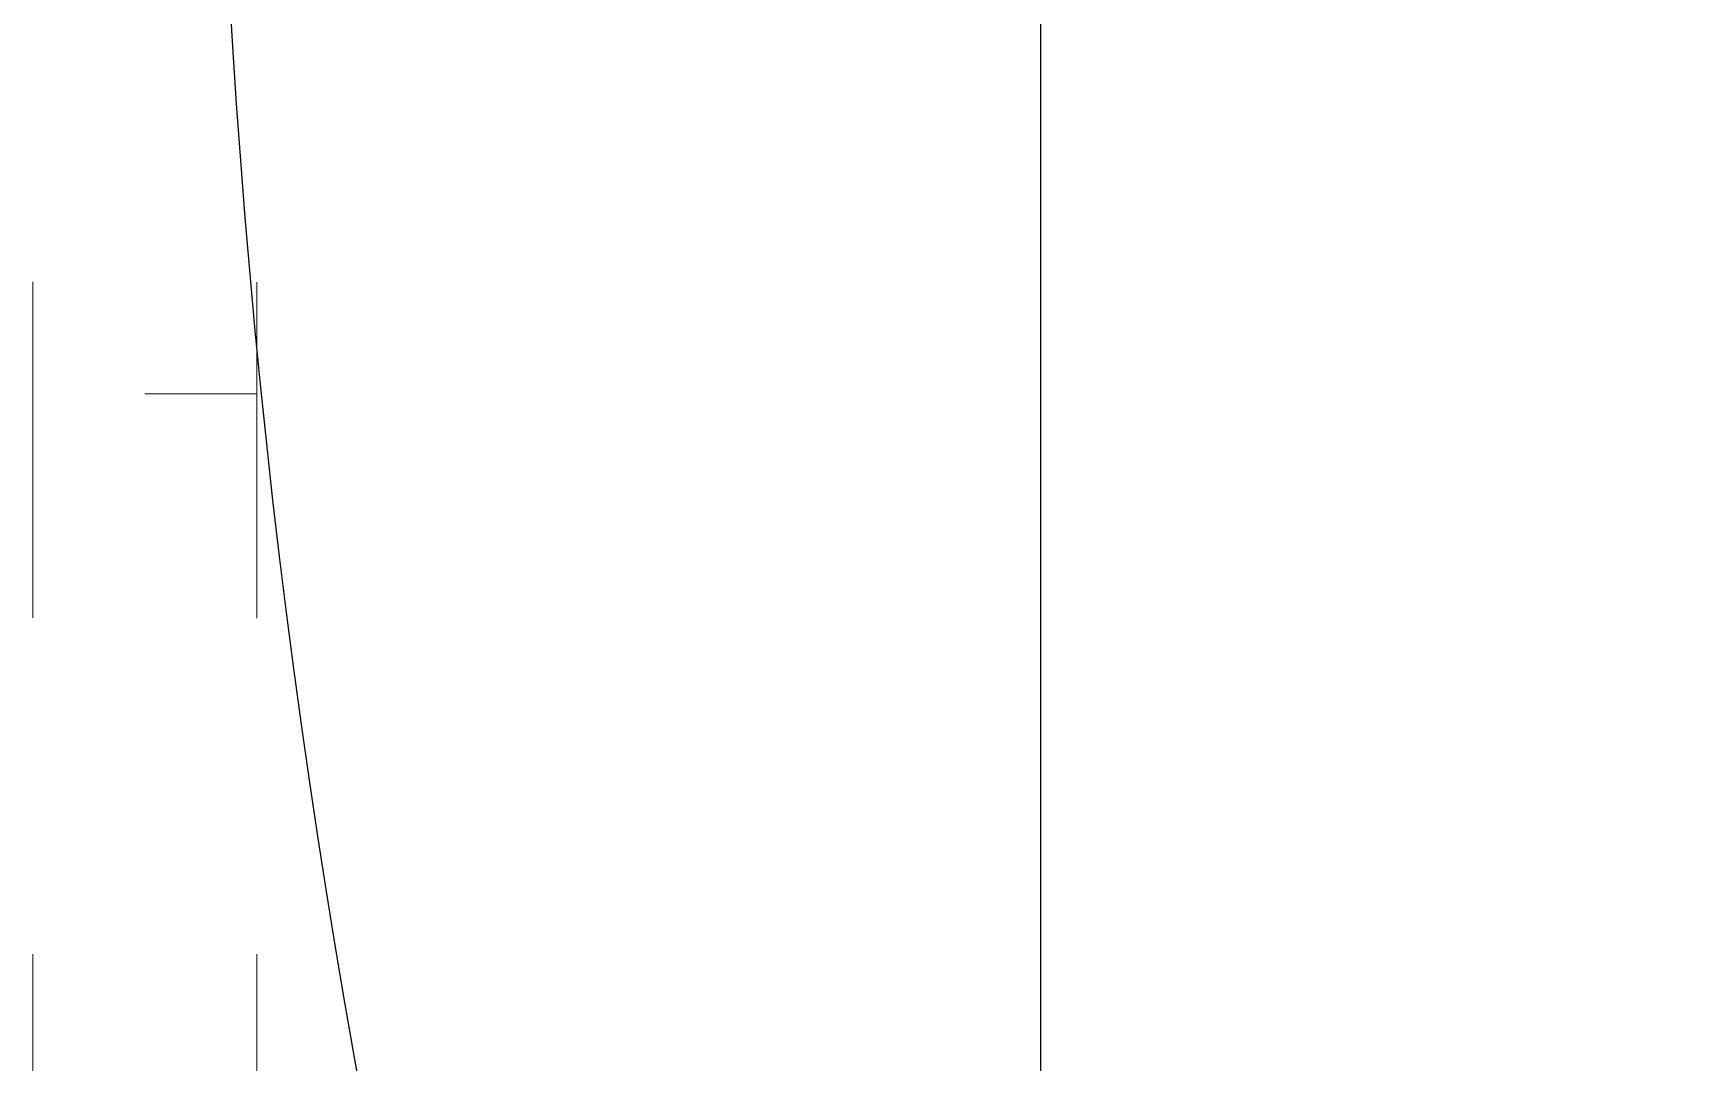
# Model space of a CAD drawing. Header units: millimetres. Extents: x -2078669 to -1085629, y -5987148 to 310365.
# Drawn here: x -1691814 to -1688873, y -656646 to -654809 of the extents above; entities that cross this region are included whole.
import ezdxf

# ---------------------------------------------------------------- set-up
doc = ezdxf.new("R2010")
doc.units = ezdxf.units.MM
doc.header["$LTSCALE"] = 500
doc.linetypes.add('SXF_跳び破線', pattern=[12, 6, -6])
for name, color, linetype, lineweight in [('D-BYP-STR1', 2, 'Continuous', 13), ('D-BYP-STR8', 5, 'Continuous', 25), ('D-BYP-STRA', 1, 'Continuous', 25)]:
    doc.layers.add(name, color=color, linetype=linetype, lineweight=lineweight)

msp = doc.modelspace()

# ---------------------------------------------------------------- linework, layer by layer
at = {"layer": 'D-BYP-STR1', "linetype": 'SXF_跳び破線', "ltscale": 0.2}
for p, q in [((-1691414.9, -650453.1), (-1691414.9, -657452.4)), ((-1691814.5, -657052.7), (-1691814.5, -653952.7)), ((-1691614.7, -655452.7), (-1691414.9, -655452.7))]:
    msp.add_line(p, q, dxfattribs=at)
at = {"layer": 'D-BYP-STR8'}
msp.add_circle((-1675490.1, -653805.4), 16000, dxfattribs=at)
at = {"layer": 'D-BYP-STRA'}
msp.add_line((-1690014.5, -660852.7), (-1690014.5, -647052.7), dxfattribs=at)

doc.saveas('drawing.dxf')
